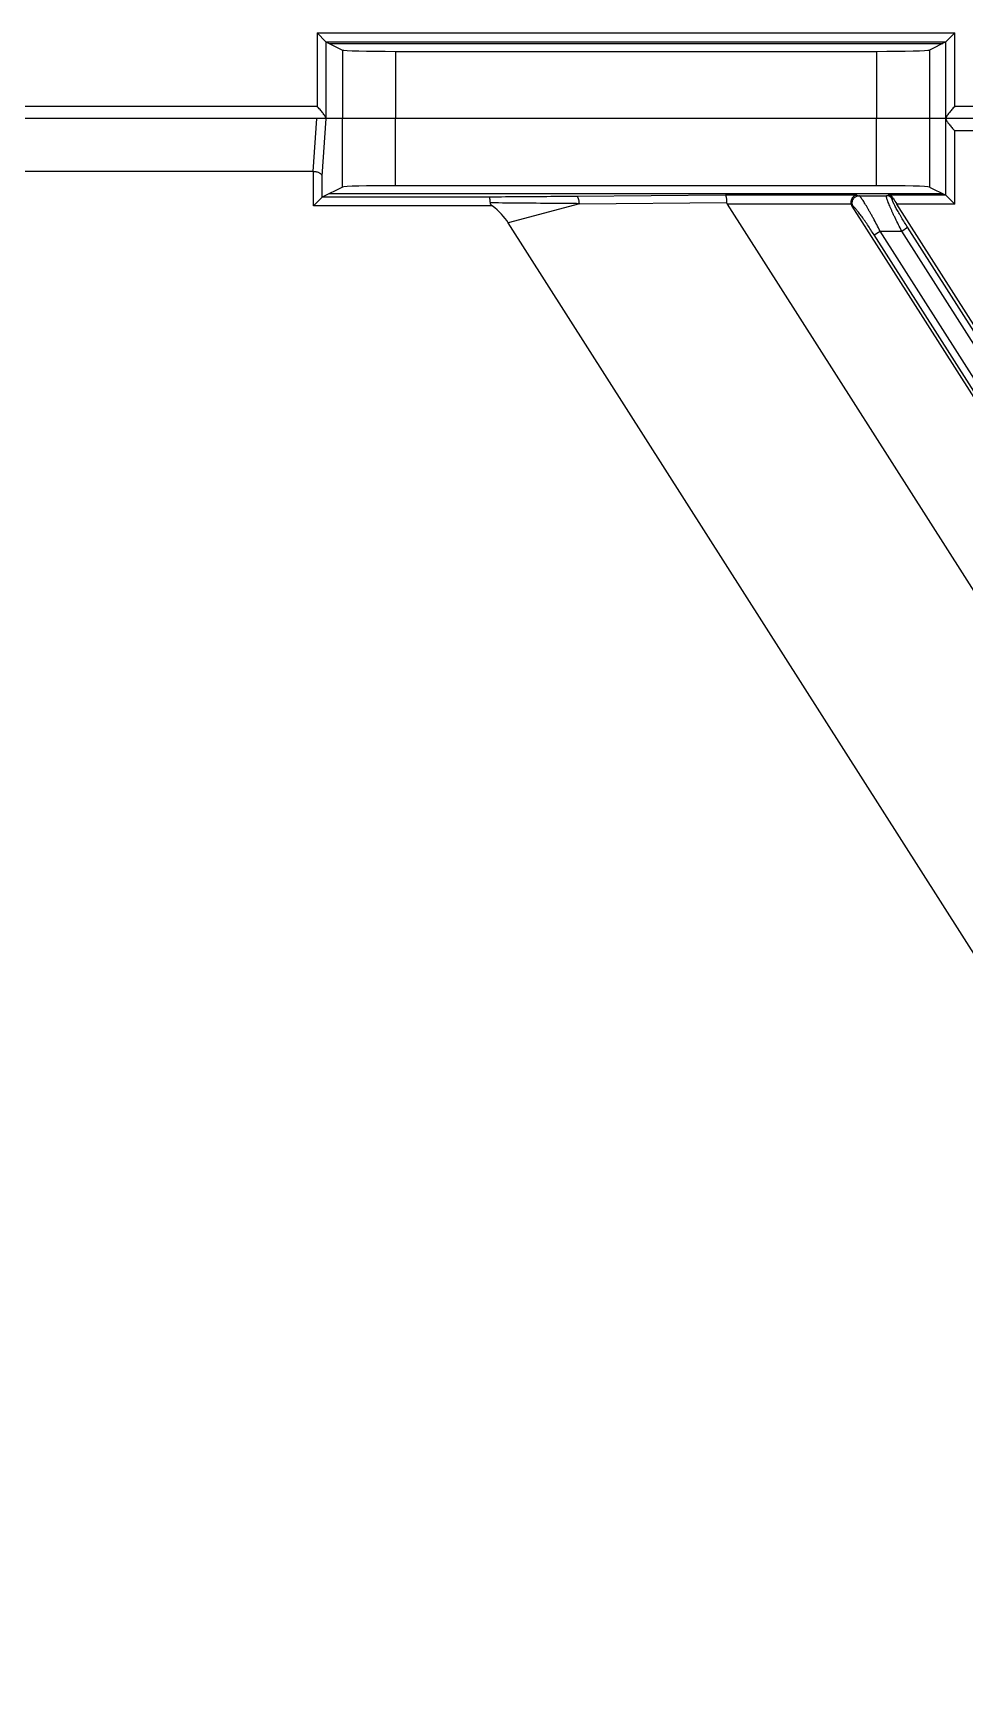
# Model space of a CAD drawing. Header units: millimetres. Extents: x 562 to 17351, y 2396 to 6995.
# Drawn here: x 14305.2 to 14357.9, y 4792.8 to 4886.1 of the extents above; entities that cross this region are included whole.
import ezdxf

# ---------------------------------------------------------------- set-up
doc = ezdxf.new("R2010")
doc.units = ezdxf.units.MM

# ---------------------------------------------------------------- blocks, each defined once
blk = doc.blocks.new('DTGCNV')
at = {"color": 7, "linetype": 'Continuous'}
for p, q in [((13316.618, 5010.197), (12716.618, 5010.197)), ((13098.883, 5007.197), (13099.093, 5010.197)), ((13099.393, 5006.947), (13099.62, 5010.197)), ((13100.529, 5006.326), (13100.529, 5010.197)), ((13103.525, 5006.4), (13103.525, 5010.197)), ((13130.711, 5006.4), (13130.711, 5010.197)), ((13133.707, 5010.197), (13133.707, 5006.326)), ((13134.634, 5005.862), (13134.634, 5010.16)), ((13135.133, 5005.363), (13135.133, 5009.497)), ((13136.217, 5009.497), (13135.133, 5009.497)), ((13098.883, 5007.197), (13079.849, 5007.197)), ((13098.894, 5005.258), (13098.894, 5007.197)), ((13099.393, 5005.758), (13099.393, 5006.947)), ((13100.529, 5006.326), (13099.394, 5005.758)), ((13134.46, 5005.95), (13099.777, 5005.95)), ((13130.711, 5006.4), (13103.525, 5006.4)), ((13122.17, 5005.863), (13113.777, 5005.795)), ((13129.607, 5005.863), (13122.17, 5005.863)), ((13129.607, 5005.863), (13129.733, 5005.836)), ((13129.733, 5005.836), (13131.276, 5005.836)), ((13131.276, 5005.836), (13131.367, 5005.863)), ((13134.633, 5005.863), (13131.367, 5005.863)), ((13133.707, 5006.326), (13134.633, 5005.863)), ((13135.133, 5005.363), (13134.634, 5005.862)), ((13099.393, 5005.758), (13098.894, 5005.258)), ((13109, 5005.258), (13098.894, 5005.258)), ((13108.817, 5005.758), (13099.394, 5005.758)), ((13113.921, 5005.387), (13109.906, 5004.305)), ((13113.921, 5005.387), (13122.244, 5005.454)), ((13129.274, 5005.363), (13122.275, 5005.363)), ((13122.275, 5005.363), (13314.224, 4704.063)), ((13129.396, 5005.222), (13129.327, 5005.237)), ((13129.327, 5005.237), (13315.884, 4712.401)), ((13131.672, 5005.668), (13131.613, 5005.65)), ((13135.133, 5005.363), (13131.855, 5005.363)), ((13315.918, 4716.442), (13131.855, 5005.363)), ((13298.047, 4708.984), (13109.906, 5004.305)), ((13132.134, 5003.836), (13132.47, 5004.051)), ((13314.903, 4717.688), (13132.47, 5004.051)), ((13130.577, 5003.622), (13130.913, 5003.836)), ((13314.231, 4715.344), (13130.577, 5003.622)), ((13130.913, 5003.836), (13132.134, 5003.836)), ((13314.567, 4715.558), (13130.913, 5003.836)), ((13314.567, 4717.474), (13132.134, 5003.836)), ((13099.103, 4677.532), (13135.133, 4677.532)), ((13099.103, 4677.532), (13099.603, 4677.032)), ((13099.103, 4677.532), (13099.103, 4673.397)), ((13099.603, 4677.032), (13134.633, 4677.032)), ((13099.603, 4677.032), (13100.529, 4676.569)), ((13099.603, 4677.032), (13099.603, 4672.735)), ((13099.777, 4676.945), (13134.46, 4676.945)), ((13134.633, 4677.032), (13133.707, 4676.569)), ((13134.634, 4677.032), (13135.133, 4677.532)), ((13134.634, 4672.735), (13134.634, 4677.032)), ((13135.133, 4673.397), (13135.133, 4677.532)), ((13100.529, 4676.569), (13100.529, 4672.697)), ((13103.525, 4676.495), (13130.711, 4676.495)), ((13103.525, 4676.495), (13103.525, 4672.697)), ((13130.711, 4676.495), (13130.711, 4672.697)), ((13133.707, 4676.569), (13133.707, 4672.697)), ((12970.76, 4673.397), (13099.103, 4673.397)), ((13135.133, 4673.397), (13179.144, 4673.397)), ((13316.618, 4672.697), (12717.118, 4672.697))]:
    blk.add_line(p, q, dxfattribs=at)
blk.add_arc((13131.275, 5005.437), 0.399, 32.32072, 89.80892, dxfattribs=at)
for centre, major_axis, ratio, start_param, end_param in [((13134.622, 5009.497), (0, 0.7), 0.052408, -0.329, 0), ((13098.868, 5006.572), (0.044, 0.624), 0.799298, 0.034841, 0.055795), ((13103.525, 5006.322), (3, 0), 0.026186, 1.570796, 3.089233), ((13130.711, 5006.322), (3, 0), 0.026186, 0.05236, 1.570796), ((13134.632, 5005.363), (0, 0.5), 0.052408, -0.05236, -0.02618), ((13099.394, 5005.258), (0, 0.5), 0.052408, 0.02618, 0.05236), ((13086.678, 4997.197), (-23.565, -6.351), 0.327795, -3.039123, -2.892178), ((13123.905, 5005.363), (1.661, -0.105), 0.294337, -3.113547, -2.930038), ((13129.667, 5005.45), (0.394, -0.086), 0.992492, -2.706869, -2.364001), ((13131.907, 5005.363), (-0.321, 0.499), 0.073624, 0.868345, 1.523567), ((13099.604, 4677.532), (0, 0.5), 0.052408, -3.193953, -3.167773), ((13134.632, 4677.532), (0, 0.5), 0.052408, -3.115413, -3.089233), ((13103.525, 4676.573), (3, 0), 0.026186, -3.089233, -1.570796), ((13130.711, 4676.573), (3, 0), 0.026186, -1.570796, -0.05236), ((13099.615, 4673.397), (0, 0.7), 0.052408, -3.470593, -3.141593), ((13134.622, 4673.397), (0, 0.7), 0.052408, -3.141593, -2.812592)]:
    blk.add_ellipse(centre, major_axis=major_axis, ratio=ratio, start_param=start_param, end_param=end_param, dxfattribs=at)
for points, knots in [([(13134.634, 5010.16), (13134.634, 5010.156), (13134.636, 5010.148), (13134.64, 5010.136), (13134.646, 5010.123), (13134.656, 5010.102), (13134.672, 5010.075), (13134.695, 5010.04), (13134.722, 5010.002), (13134.763, 5009.947), (13134.82, 5009.874), (13134.893, 5009.784), (13134.971, 5009.69), (13135.051, 5009.594), (13135.106, 5009.53), (13135.133, 5009.497)], [0, 0, 0, 0, 0.013463, 0.028958, 0.046471, 0.065932, 0.110248, 0.160922, 0.216933, 0.277361, 0.408429, 0.549248, 0.696374, 0.84732, 1, 1, 1, 1]), ([(13099.393, 5006.947), (13099.392, 5006.955), (13099.389, 5006.97), (13099.381, 5006.993), (13099.368, 5007.015), (13099.345, 5007.045), (13099.306, 5007.081), (13099.245, 5007.118), (13099.172, 5007.15), (13099.086, 5007.175), (13098.993, 5007.191), (13098.927, 5007.196), (13098.894, 5007.197)], [0, 0, 0, 0, 0.038468, 0.078574, 0.121071, 0.166595, 0.268413, 0.386471, 0.521096, 0.670798, 0.832163, 1, 1, 1, 1]), ([(13122.17, 5005.863), (13122.173, 5005.863), (13122.176, 5005.861), (13122.18, 5005.857), (13122.185, 5005.852), (13122.19, 5005.843), (13122.196, 5005.829), (13122.202, 5005.812), (13122.207, 5005.792), (13122.213, 5005.769), (13122.22, 5005.733), (13122.228, 5005.681), (13122.235, 5005.612), (13122.241, 5005.535), (13122.243, 5005.482), (13122.244, 5005.454)], [0, 0, 0, 0, 0.016551, 0.026538, 0.037992, 0.065827, 0.100718, 0.142844, 0.192139, 0.248419, 0.311386, 0.455854, 0.62189, 0.804989, 1, 1, 1, 1]), ([(13129.607, 5005.863), (13129.585, 5005.862), (13129.539, 5005.856), (13129.473, 5005.831), (13129.411, 5005.79), (13129.364, 5005.744), (13129.332, 5005.699), (13129.302, 5005.647), (13129.273, 5005.57), (13129.259, 5005.469), (13129.266, 5005.398), (13129.274, 5005.363)], [0, 0, 0, 0, 0.098793, 0.200838, 0.308654, 0.424788, 0.486837, 0.551839, 0.69107, 0.841979, 1, 1, 1, 1]), ([(13129.396, 5005.222), (13129.378, 5005.252), (13129.348, 5005.317), (13129.331, 5005.423), (13129.342, 5005.53), (13129.381, 5005.63), (13129.444, 5005.717), (13129.528, 5005.784), (13129.627, 5005.826), (13129.697, 5005.836), (13129.733, 5005.836)], [0, 0, 0, 0, 0.124979, 0.250157, 0.375457, 0.500747, 0.625901, 0.750834, 0.875512, 1, 1, 1, 1]), ([(13130.913, 5003.836), (13130.85, 5003.959), (13130.725, 5004.201), (13130.567, 5004.499), (13130.441, 5004.728), (13130.351, 5004.891), (13130.263, 5005.046), (13130.179, 5005.191), (13130.1, 5005.325), (13130.025, 5005.447), (13129.957, 5005.554), (13129.896, 5005.646), (13129.849, 5005.712), (13129.816, 5005.756), (13129.795, 5005.782), (13129.776, 5005.803), (13129.761, 5005.817), (13129.751, 5005.825), (13129.744, 5005.83), (13129.738, 5005.834), (13129.734, 5005.835), (13129.733, 5005.836)], [0, 0, 0, 0, 0.177831, 0.350869, 0.4341, 0.514314, 0.59087, 0.663095, 0.73029, 0.791726, 0.846656, 0.89433, 0.934024, 0.950674, 0.965095, 0.977235, 0.987066, 0.991119, 0.994609, 0.997556, 1, 1, 1, 1]), ([(13132.134, 5003.836), (13132.073, 5003.957), (13131.953, 5004.194), (13131.809, 5004.49), (13131.7, 5004.72), (13131.624, 5004.884), (13131.553, 5005.04), (13131.489, 5005.187), (13131.431, 5005.323), (13131.388, 5005.429), (13131.357, 5005.506), (13131.337, 5005.559), (13131.32, 5005.607), (13131.305, 5005.652), (13131.292, 5005.691), (13131.282, 5005.726), (13131.274, 5005.757), (13131.269, 5005.782), (13131.267, 5005.801), (13131.267, 5005.813), (13131.267, 5005.82), (13131.269, 5005.826), (13131.27, 5005.83), (13131.273, 5005.834), (13131.275, 5005.835), (13131.276, 5005.836)], [0, 0, 0, 0, 0.184726, 0.364404, 0.450654, 0.53352, 0.612205, 0.685869, 0.753643, 0.814644, 0.842334, 0.868009, 0.891573, 0.912933, 0.932009, 0.94873, 0.963045, 0.974919, 0.984358, 0.988185, 0.991438, 0.994155, 0.996399, 0.998285, 1, 1, 1, 1]), ([(13131.672, 5005.668), (13131.655, 5005.699), (13131.614, 5005.754), (13131.537, 5005.815), (13131.454, 5005.852), (13131.395, 5005.862), (13131.367, 5005.863)], [0, 0, 0, 0, 0.280934, 0.535713, 0.772708, 1, 1, 1, 1]), ([(13113.777, 5005.795), (13113.366, 5005.792), (13111.712, 5005.779), (13110.059, 5005.767), (13108.817, 5005.758)], [0, 0, 0, 0, 0.248822, 1, 1, 1, 1]), ([(13108.817, 5005.758), (13108.819, 5005.758), (13108.821, 5005.756), (13108.824, 5005.754), (13108.828, 5005.749), (13108.832, 5005.742), (13108.836, 5005.732), (13108.841, 5005.718), (13108.845, 5005.703), (13108.849, 5005.685), (13108.855, 5005.656), (13108.861, 5005.614), (13108.867, 5005.559), (13108.873, 5005.497), (13108.875, 5005.453), (13108.876, 5005.43)], [0, 0, 0, 0, 0.015683, 0.025263, 0.036303, 0.06326, 0.09717, 0.138213, 0.186375, 0.241514, 0.303428, 0.446408, 0.612537, 0.798411, 1, 1, 1, 1]), ([(13113.921, 5005.387), (13113.503, 5005.391), (13111.821, 5005.404), (13110.14, 5005.419), (13108.876, 5005.43)], [0, 0, 0, 0, 0.248754, 1, 1, 1, 1]), ([(13108.876, 5005.43), (13108.877, 5005.421), (13108.88, 5005.404), (13108.889, 5005.379), (13108.903, 5005.355), (13108.925, 5005.326), (13108.957, 5005.293), (13108.985, 5005.269), (13109, 5005.258)], [0, 0, 0, 0, 0.120488, 0.243385, 0.367992, 0.493671, 0.746434, 1, 1, 1, 1]), ([(13113.921, 5005.387), (13113.92, 5005.415), (13113.915, 5005.468), (13113.904, 5005.544), (13113.89, 5005.613), (13113.874, 5005.665), (13113.861, 5005.701), (13113.85, 5005.725), (13113.839, 5005.745), (13113.827, 5005.762), (13113.815, 5005.776), (13113.803, 5005.786), (13113.79, 5005.793), (13113.782, 5005.795), (13113.777, 5005.795)], [0, 0, 0, 0, 0.181895, 0.353814, 0.511354, 0.650824, 0.712868, 0.769421, 0.820355, 0.865671, 0.905581, 0.940591, 0.971598, 1, 1, 1, 1]), ([(13130.577, 5003.622), (13130.515, 5003.719), (13130.392, 5003.909), (13130.208, 5004.187), (13130.055, 5004.409), (13129.937, 5004.576), (13129.853, 5004.692), (13129.773, 5004.801), (13129.698, 5004.899), (13129.629, 5004.987), (13129.566, 5005.063), (13129.518, 5005.118), (13129.483, 5005.154), (13129.461, 5005.176), (13129.441, 5005.194), (13129.424, 5005.208), (13129.411, 5005.216), (13129.402, 5005.22), (13129.398, 5005.221), (13129.396, 5005.222)], [0, 0, 0, 0, 0.172473, 0.340944, 0.501348, 0.577147, 0.649196, 0.716815, 0.779264, 0.835746, 0.885411, 0.927388, 0.945231, 0.960846, 0.974154, 0.9851, 0.993677, 0.997107, 1, 1, 1, 1]), ([(13132.47, 5004.051), (13132.41, 5004.144), (13132.294, 5004.329), (13132.153, 5004.561), (13132.046, 5004.742), (13131.97, 5004.872), (13131.899, 5004.997), (13131.833, 5005.115), (13131.774, 5005.225), (13131.73, 5005.312), (13131.699, 5005.376), (13131.678, 5005.419), (13131.66, 5005.459), (13131.644, 5005.496), (13131.63, 5005.529), (13131.619, 5005.558), (13131.611, 5005.584), (13131.606, 5005.605), (13131.603, 5005.621), (13131.603, 5005.631), (13131.603, 5005.637), (13131.605, 5005.642), (13131.606, 5005.646), (13131.609, 5005.649), (13131.611, 5005.65), (13131.613, 5005.65)], [0, 0, 0, 0, 0.181438, 0.358605, 0.444098, 0.526615, 0.605384, 0.679551, 0.74819, 0.810312, 0.838612, 0.864901, 0.889059, 0.910969, 0.930526, 0.94764, 0.962243, 0.974296, 0.98381, 0.987648, 0.99091, 0.993649, 0.995962, 0.998006, 1, 1, 1, 1]), ([(13099.603, 4672.735), (13099.602, 4672.739), (13099.6, 4672.746), (13099.596, 4672.759), (13099.59, 4672.772), (13099.58, 4672.792), (13099.564, 4672.82), (13099.541, 4672.855), (13099.514, 4672.893), (13099.474, 4672.948), (13099.417, 4673.021), (13099.344, 4673.111), (13099.266, 4673.205), (13099.185, 4673.301), (13099.131, 4673.365), (13099.103, 4673.397)], [0, 0, 0, 0, 0.013463, 0.028958, 0.046471, 0.065932, 0.110248, 0.160922, 0.216933, 0.277361, 0.408429, 0.549248, 0.696374, 0.84732, 1, 1, 1, 1]), ([(13135.133, 4673.397), (13135.106, 4673.365), (13135.051, 4673.301), (13134.971, 4673.205), (13134.893, 4673.111), (13134.82, 4673.021), (13134.763, 4672.948), (13134.722, 4672.893), (13134.695, 4672.855), (13134.672, 4672.82), (13134.656, 4672.792), (13134.646, 4672.772), (13134.64, 4672.759), (13134.636, 4672.746), (13134.634, 4672.739), (13134.634, 4672.735)], [0, 0, 0, 0, 0.152678, 0.303619, 0.450743, 0.591561, 0.722626, 0.783052, 0.839064, 0.889738, 0.93406, 0.953523, 0.971039, 0.986537, 1, 1, 1, 1])]:
    blk.add_open_spline(points, degree=3, knots=knots, dxfattribs=at)
blk = doc.blocks.new('*U61')
blk.add_blockref('DTGCNV', (-13016.618, -4845.197))
blk = doc.blocks.new('*U62')
at = {"color": 0, "linetype": 'ByBlock', "lineweight": -2, "transparency": 16777216}
for p in [(1800, 1012.5), (1800, 675)]:
    blk.add_blockref('*U61', p, dxfattribs=at)

msp = doc.modelspace()

# ---------------------------------------------------------------- block references
msp.add_blockref('*U62', (12438.816, 4041.217))

doc.saveas('drawing.dxf')
